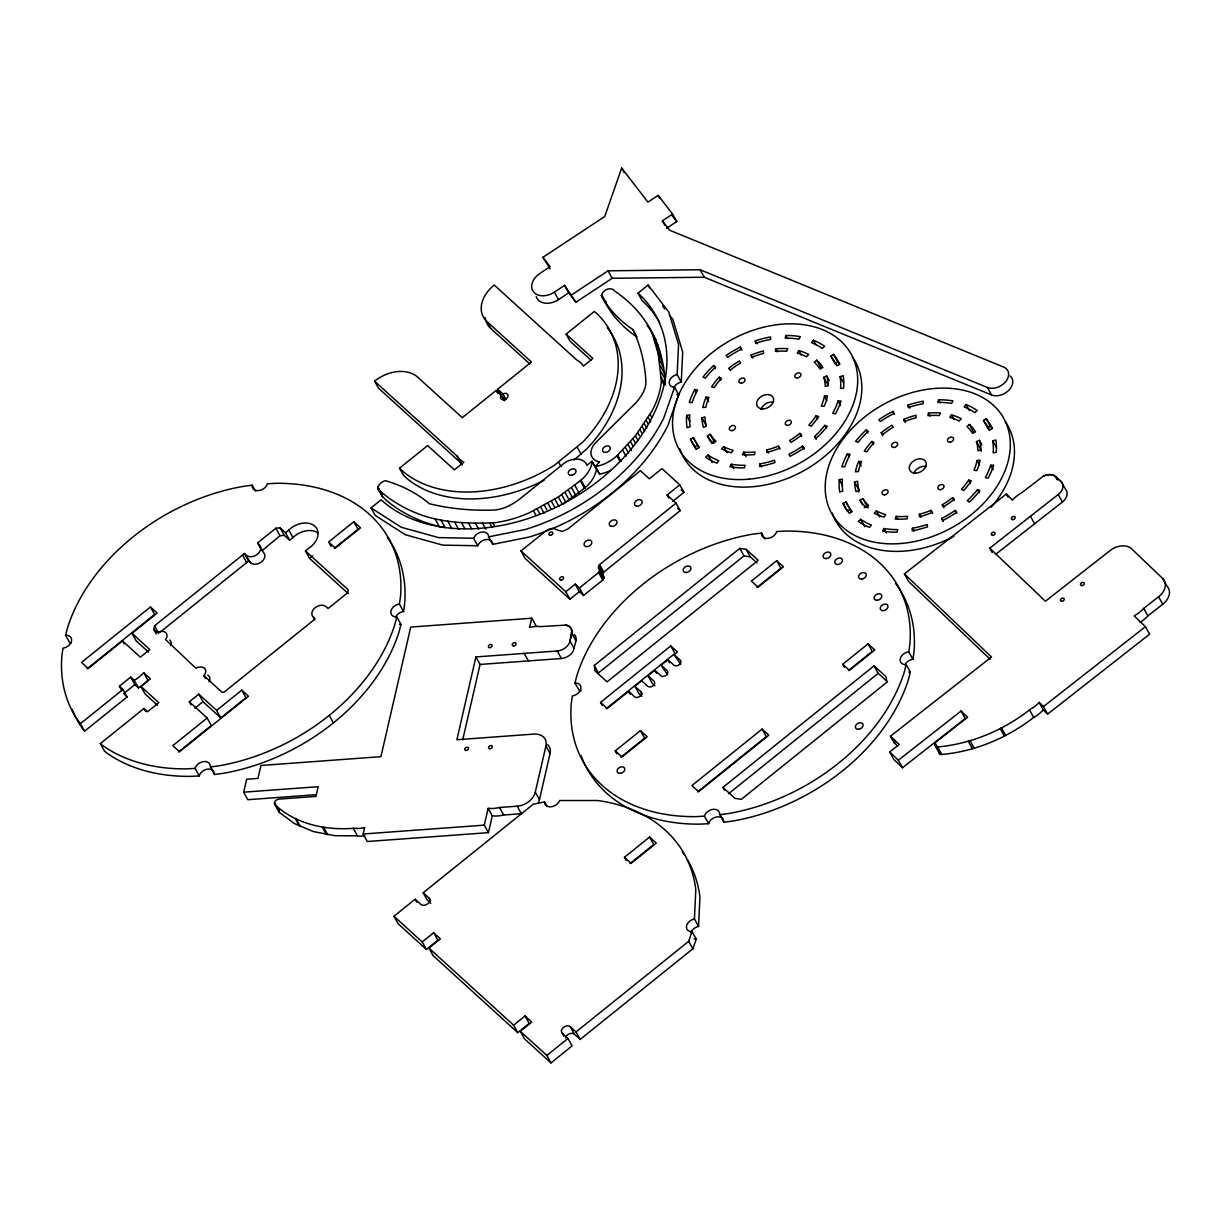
<?xml version="1.0" encoding="UTF-8"?>
<svg xmlns="http://www.w3.org/2000/svg" width="1231" height="1231" viewBox="0 0 1231 1231"><rect width="100%" height="100%" fill="white"/><g stroke="black" fill="none" stroke-linecap="round" stroke-linejoin="round"><path stroke-width="1.5" d="M71.29 642.859L69.736 642.828L65.582 635.304L67.536 627.764A180.249 129.224 -28.9 0 1 243.292 486.383L252.201 485.183L252.14 486.522A8.186 5.878 -28.9 0 0 258.525 490.615A8.186 5.878 -28.9 0 0 266.835 485.152L267.312 483.768L276.083 483.306A180.249 129.224 -28.9 0 1 400.49 596.589L399.413 604.052L397.767 604.375A8.186 5.878 -28.9 0 0 390.889 611.145A8.186 5.878 -28.9 0 0 395.259 616.839L396.828 616.869L400.967 624.394L399.029 631.934A180.249 129.224 -28.9 0 1 223.273 773.314L214.348 774.514L210.27 765.651A8.186 5.878 -28.9 0 0 203.884 761.558A8.186 5.878 -28.9 0 0 195.575 767.036L195.098 768.406L199.237 775.93L190.482 776.376A180.249 129.224 -28.9 0 1 107.112 753.249L104.45 751.125L100.311 743.616L143.919 708.517L147.489 711.764L158.784 702.686L140.95 686.452L150.428 678.835L143.719 672.726A29.282 20.989 -28.9 0 1 134.256 680.343L138.411 687.867A29.282 20.989 -28.9 0 0 147.874 680.251L143.719 672.726M214.348 774.514L214.409 773.176M579.401 591.634L583.602 595.465L602.775 580.032L603.944 577.708L598.466 567.26L599.62 564.567L676.034 503.125L667.125 495.016L679.774 484.845L661.97 468.611L649.322 478.782L640.412 470.673L567.953 528.945L562.244 531.484L556.52 529.73A8.186 5.863 -28.9 0 0 545.718 531.053L520.99 550.919L525.145 558.459L569.938 599.251L579.401 591.634L575.246 584.11L565.783 591.726L569.938 599.251M676.034 503.125L680.189 510.65L603.775 572.092L602.621 574.785L603.944 577.708M673.665 388.18A8.155 5.847 -28.9 0 1 681.282 382.041L677.142 374.547L678.558 344.618L668.741 311.951L648.091 285.053L638.012 293.147A167.139 119.822 -28.9 0 1 600.482 479.259A167.139 119.822 -28.9 0 1 381.118 499.801L371.039 507.911L375.178 515.404L405.276 534.716L442.76 545.118L477.766 545.764L478.613 544.102A8.125 5.816 -28.9 0 1 491.846 541.455M681.282 382.041L682.697 352.112L672.88 319.46L669.449 314.967M690.899 932.575A8.186 5.878 -28.9 0 1 698.562 926.404L694.438 918.926L695.807 889.798A180.249 129.224 -28.9 0 0 597.758 800.519L559.597 800.519A8.186 5.878 -28.9 0 1 550.934 806.828A8.186 5.878 -28.9 0 1 544.517 801.935L533.3 804.182L423.202 892.752L427.326 900.23L430.758 903.354M698.562 926.404L699.931 897.291A180.249 129.224 -28.9 0 0 687.421 859.715M581.232 690.714A8.186 5.878 -28.9 0 0 579.355 690.545L574.939 683.051L576.893 675.527A180.249 129.224 -28.9 0 1 752.649 534.146L761.497 533.115A8.186 5.878 -28.9 0 0 767.452 538.409A8.186 5.878 -28.9 0 0 776.407 532.423L776.653 531.53L785.44 531.069A180.249 129.224 -28.9 0 1 909.847 644.352L908.77 651.815L907.062 652.168A8.186 5.878 -28.9 0 0 900.23 658.954A8.186 5.878 -28.9 0 0 904.693 664.617L906.185 664.632L910.34 672.141L908.386 679.697A180.249 129.224 -28.9 0 1 732.63 821.077L723.72 822.277L719.627 813.414A8.186 5.878 -28.9 0 0 713.241 809.321A8.186 5.878 -28.9 0 0 704.932 814.784L704.455 816.168L708.61 823.693L699.839 824.139A180.249 129.224 -28.9 0 1 580.94 755.357M723.72 822.277L723.782 820.939M934.883 744.001L939.038 751.525C938.499 753.526 940.761 754.88 942.515 754.388C975.66 751.295 1007.466 737.8 1033.686 717.442L1029.531 709.918C1003.219 730.383 971.228 743.816 937.96 746.94C934.668 747.525 933.837 743.062 936.499 741.631L967.597 717.273L961.057 711.041L898.353 760.219L902.508 767.744L965.212 718.55L961.057 711.041M364.915 835.787A29.313 21.019 -28.9 0 1 357.405 835.88L353.266 828.34C325.553 830.402 295.655 824.17 274.913 804.643C273.282 802.043 276.498 799.211 279.022 799.104L315.952 796.411L318.183 786.686L243.661 792.179L246.631 779.254L257.956 778.423L260.941 765.497L380.933 756.665L410.723 627.071L531.838 618.208L535.993 625.717M278.975 809.29L279.237 812.352L294.548 823.616L313.366 831.556L334.786 835.68L357.421 835.864M759.742 463.949L759.527 466.487A83.57 59.919 -28.9 0 0 774.945 462.564L774.561 460.179A80.292 57.565 -28.9 0 1 759.742 463.949L761.404 466.949M912.371 528.222L912.156 530.761A83.57 59.919 -28.9 0 0 927.574 526.853L927.189 524.468A80.292 57.565 -28.9 0 1 912.371 528.222L914.033 531.223M592.357 461.64A32.006 22.943 -28.9 0 1 581.047 480.182L558.305 496.97L529.822 512.511A96.957 69.505 -28.9 0 1 494.431 522.76C470.057 523.775 444.93 523.067 421.633 515.112A201.776 144.658 -28.9 0 1 381.979 492.615C373.624 489.215 380.056 481.906 385.457 480.69A179.926 128.993 -28.9 0 1 429.327 503.71A252.863 181.28 -28.9 0 0 493.385 510.096C503.31 509.665 512.511 504.525 520.282 498.617L563.229 463.949A16.388 11.741 -28.9 0 1 586.618 464.379L586.91 465.395L592.003 461.302L599.574 474.12A32.006 22.943 -28.9 0 0 611.053 470.257M437.713 526.222L425.788 522.621A201.776 144.658 -28.9 0 1 386.134 500.14L382.364 496.432L380.517 491.015M395.628 616.962A8.186 5.878 -28.9 0 1 401.921 611.899L403.553 611.576L404.63 604.113A180.249 129.224 -28.9 0 0 387.303 537.224M904.954 664.786A8.186 5.878 -28.9 0 1 911.217 659.678L912.925 659.324L914.002 651.876A180.249 129.224 -28.9 0 0 895.583 583.509M156.291 633.98L153.798 629.472L154.521 625.825L244.492 553.473L250.632 562.813A8.34 5.986 -28.9 0 0 261.588 561.798A8.34 5.986 -28.9 0 0 263.465 552.504L257.664 542.871L275.867 528.222L280.099 527.822L285.484 532.731L289.639 540.255L292.963 537.578A18.511 13.264 -28.9 0 1 318.013 532.931M775.807 348.819L775.284 351.389A63.904 45.809 -28.9 0 1 786.655 351.281L787.763 348.696A67.182 48.163 -28.9 0 0 775.807 348.819L777.453 351.82M928.436 413.093L927.912 415.663A63.904 45.809 -28.9 0 1 939.284 415.555L940.392 412.97A67.182 48.163 -28.9 0 0 928.436 413.093L930.082 416.093M583.602 595.465L579.447 587.941L598.62 572.507L599.789 570.184L598.681 567.953M531.838 618.208L529.438 627.441A29.282 20.989 -28.9 0 1 540.824 626.61L565.968 625.071A11.494 8.248 -28.9 0 1 571.815 633.257L570.03 641.059A11.571 8.294 -28.9 0 1 557.228 650.984L475.905 656.939L456.87 739.723L533.746 734.107A16.388 11.741 -28.9 0 1 545.918 745.924L535.3 792.149A16.388 11.741 -28.9 0 1 517.189 806.197L499.524 807.49A29.282 20.989 -28.9 0 1 488.138 808.321L492.292 815.845L488.43 832.648L367.315 841.512L363.16 834.003L364.653 827.509A29.282 20.989 -28.9 0 1 357.882 828.494L357.205 828.525M462.718 739.893L480.059 664.448L475.905 656.939M488.43 832.648L484.275 825.139L488.138 808.321M538.162 803.058A16.388 11.741 -28.9 0 0 539.455 799.673L550.072 753.449A16.388 11.741 -28.9 0 0 547.733 744.632M480.059 664.448L561.382 658.508A11.571 8.294 -28.9 0 0 573.261 650.984L575.97 640.782A11.494 8.248 -28.9 0 0 574.338 634.596M396.828 616.869L394.874 624.409A180.249 129.224 -28.9 0 1 219.118 765.79L210.209 766.99M906.185 664.632L904.231 672.172A180.249 129.224 -28.9 0 1 728.475 813.553L719.566 814.753M785.932 335.509L785.116 338.11A80.292 57.565 -28.9 0 1 798.965 339.187L800.35 336.632A83.57 59.919 -28.9 0 0 785.932 335.509L787.594 338.525M938.576 399.798L937.745 402.383A80.292 57.565 -28.9 0 1 951.594 403.46L952.979 400.906A83.57 59.919 -28.9 0 0 938.576 399.798L940.222 402.799M666.51 228.32L676.742 221.565L672.603 214.086L658.17 195.375L647.952 202.13L621.67 168.078L604.729 216.533L542.902 257.341L550.119 268.835M199.237 775.93L199.73 774.545A8.186 5.878 -28.9 0 1 207.039 769.221A8.186 5.878 -28.9 0 1 213.963 771.683M677.142 374.547A8.155 5.847 -28.9 0 0 669.279 381.518A8.155 5.847 -28.9 0 0 674.573 387.273L663.74 418.078A180.249 129.224 -28.9 0 1 525.222 529.515L488.584 536.87A8.125 5.816 -28.9 0 0 483.214 531.961A8.125 5.816 -28.9 0 0 474.474 536.608L473.627 538.27L477.766 545.764M674.573 387.273L678.712 394.766L667.879 425.587A180.249 129.224 -28.9 0 1 529.361 537.008L492.723 544.364L488.584 536.87M708.61 823.693L709.087 822.308A8.186 5.878 -28.9 0 1 716.396 816.984A8.186 5.878 -28.9 0 1 723.336 819.446M692.099 931.698L696.223 939.176L692.853 948.793L580.155 1039.441L576.031 1031.947L688.714 941.3L691.853 931.713A8.186 5.878 -28.9 0 1 686.529 925.943A8.186 5.878 -28.9 0 1 694.438 918.926M743.616 452.146L742.508 454.731A67.182 48.163 -28.9 0 0 754.465 454.608L754.988 452.023A63.904 45.809 -28.9 0 1 743.616 452.146L746.094 456.655M896.245 516.42L895.137 519.005A67.182 48.163 -28.9 0 0 907.093 518.882L907.616 516.312A63.904 45.809 -28.9 0 1 896.245 516.42L897.891 519.436M601.313 295.486A179.926 128.993 -28.9 0 0 632.857 329.523L636.996 337.032A179.926 128.993 -28.9 0 1 605.467 303.011L601.313 295.486C603.313 289.7 610.807 285.807 615.469 291.655A201.776 144.658 -28.9 0 1 646.029 322.276C658.462 340.233 664.063 361.822 665.386 383.41M605.467 303.011L606.237 301.503M731.306 464.241L729.921 466.78A83.57 59.919 -28.9 0 0 744.324 467.903L745.14 465.318A80.292 57.565 -28.9 0 1 731.306 464.241L733.799 468.749M883.935 528.514L882.55 531.069A83.57 59.919 -28.9 0 0 896.953 532.177L897.768 529.592A80.292 57.565 -28.9 0 1 883.935 528.514L886.428 533.023M632.857 329.523A252.863 181.28 -28.9 0 1 645.921 381.472C646.229 389.688 640.874 396.982 635.719 402.952L595.804 442.529A16.388 11.741 -28.9 0 0 598.281 461.656L599.543 461.825L595.419 466.595A32.006 22.943 -28.9 0 0 616.962 455.793L635.427 435.759L651.891 411.123A96.957 69.505 -28.9 0 0 661.37 381.287L658.308 354.251L652.138 333.093M798.842 350.604L797.211 353.097A63.904 45.809 -28.9 0 1 806.52 356.79L808.644 354.482A67.182 48.163 -28.9 0 0 798.842 350.604L801.335 355.113M951.471 414.878L949.84 417.371A63.904 45.809 -28.9 0 1 959.149 421.064L961.273 418.755A67.182 48.163 -28.9 0 0 951.471 414.878L953.963 419.386M205.531 678.604L203.869 675.604L204.869 674.28A7.54 5.401 -28.9 0 0 204.238 668.079A7.54 5.401 -28.9 0 0 196.745 667.848L195.944 668.295L165.523 639.535A7.571 5.432 -28.9 0 0 165.585 632.503A7.571 5.432 -28.9 0 0 157.214 632.58L153.798 629.472M813.399 340.264L811.506 342.664A80.292 57.565 -28.9 0 1 822.262 348.419L824.585 346.234A83.57 59.919 -28.9 0 0 813.399 340.264L815.891 344.772M966.027 404.537L964.135 406.938A80.292 57.565 -28.9 0 1 974.89 412.693L977.214 410.523A83.57 59.919 -28.9 0 0 966.027 404.537L969.351 410.554M723.751 446.638L721.628 448.93A67.182 48.163 -28.9 0 0 731.414 452.823L733.061 450.331A63.904 45.809 -28.9 0 1 723.751 446.638L727.059 452.654M876.38 510.911L874.256 513.219A67.182 48.163 -28.9 0 0 884.043 517.097L885.689 514.604A63.904 45.809 -28.9 0 1 876.38 510.911L879.688 516.928M504.433 400.767L501.371 395.228L496.124 390.442L462.287 417.678L417.617 377.117A32.775 23.481 -28.9 0 0 374.593 381.164L457.147 456.147A29.282 20.973 -28.9 0 0 463.856 462.24L454.393 469.857L427.634 445.56L399.506 468.18L403.537 471.935A129.67 92.879 -28.9 0 0 554.427 465.256L583.017 441.883A129.655 92.864 -28.9 0 0 597.22 313.967L594.265 311.474L566.122 334.124L569.953 341.064L591.08 360.237M573.985 460.102L586.848 448.807A129.655 92.864 -28.9 0 0 607.283 327.723M558.305 496.97L562.459 504.495L585.202 487.707A32.006 22.943 -28.9 0 0 596.512 469.149L596.158 468.826M708.01 455.008L705.671 457.178A83.57 59.919 -28.9 0 0 716.873 463.164L718.766 460.748A80.292 57.565 -28.9 0 1 708.01 455.008L712.149 462.533M860.638 519.282L858.299 521.452A83.57 59.919 -28.9 0 0 869.501 527.437L871.394 525.037A80.292 57.565 -28.9 0 1 860.638 519.282L864.778 526.806M150.444 606.975L81.477 662.447L88.186 668.556L122.515 640.936L140.349 657.169L149.813 649.553L131.994 633.319L157.153 613.084L150.444 606.975L154.598 614.5L87.109 668.787M160.168 632.149L248.631 560.997L250.632 562.813M289.639 540.255L284.253 535.347L280.022 535.747L262.034 550.657L257.664 542.871M285.484 532.731L288.808 530.053A18.511 13.264 -28.9 0 1 314.859 526.222A18.511 13.264 -28.9 0 1 308.781 548.241L305.457 550.903L309.612 558.428L348.281 593.65M121.884 690.699L119.392 686.19L130.686 677.096L134.256 680.343M122.962 689.437L127.116 696.946L84.554 731.199L80.4 723.674L122.962 689.437L119.392 686.19M505.402 399.752L501.463 396.167L497.632 389.227L531.469 362.006L486.876 321.506A32.775 23.481 -28.9 0 1 494.216 285.038L576.708 359.96A29.282 20.973 -28.9 0 1 583.417 366.038L592.88 358.421L566.122 334.124M123.546 693.699L134.841 684.621L130.686 677.096M328.6 541.994L353.789 521.729L360.529 527.868L335.309 548.087L328.6 541.994L331.093 546.502M309.612 558.428L312.936 555.75M334.232 548.318L357.944 529.253L353.789 521.729M190.99 704.778L189.328 701.778L198.806 694.161L216.625 710.395L220.78 717.904L245.938 697.669L241.784 690.145L216.625 710.395M194.837 708.21L202.961 701.67L198.806 694.161M189.328 701.778L207.162 718.012L172.832 745.617L179.526 751.726L248.493 696.254L241.784 690.145M178.48 751.941L211.317 725.521L207.162 718.012M816.769 360.175L814.245 362.206A63.904 45.809 -28.9 0 1 820.077 369.146L822.908 367.469A67.182 48.163 -28.9 0 0 816.769 360.175L820.923 367.7M672.695 501.402L683.928 492.369L679.774 484.845M594.281 665.432L739.8 548.364L746.155 549.365L758.188 560.305L607.068 681.866L595.035 670.91L594.281 665.432L598.42 672.957L743.955 555.889L750.31 556.874L756.988 562.967M602.221 705.394L600.559 702.378L670.757 645.921L677.465 652.03L674.188 654.661L680.728 664.34M776.715 560.69L751.387 581.063L758.081 587.172L783.424 566.799L776.715 560.69L780.869 568.214L757.019 587.387M606.206 708.702L674.911 653.446L670.757 645.921M674.188 654.661L680.281 660.17A4.124 2.954 -28.9 0 1 679.481 664.448A4.124 2.954 -28.9 0 1 674.357 665.54L667.879 659.739L661.093 665.186L667.187 670.71A4.124 2.954 -28.9 0 1 666.386 674.988A4.124 2.954 -28.9 0 1 661.262 676.065L654.784 670.264L647.983 675.727L654.184 681.359A4.124 2.954 -28.9 0 1 653.138 685.652A4.124 2.954 -28.9 0 1 648.029 686.529L641.69 680.789L634.888 686.267L641.12 691.93A4.124 2.954 -28.9 0 1 639.997 696.223A4.124 2.954 -28.9 0 1 634.888 697.038L628.595 691.33L607.268 708.487L600.559 702.378M969.397 424.449L966.874 426.48A63.904 45.809 -28.9 0 1 972.705 433.42L975.537 431.742A67.182 48.163 -28.9 0 0 969.397 424.449L973.552 431.973M426.357 949.455L422.218 941.961L433.697 932.744L437.821 940.222L426.357 949.455L398.105 923.727L393.982 916.249L415.139 899.23L420.848 904.431A5.247 3.755 -28.9 0 0 427.726 903.785A5.247 3.755 -28.9 0 0 428.896 897.938L423.202 892.752M615.254 750.879L640.443 730.629L647.152 736.723L621.963 756.988L615.254 750.879L616.916 753.895M620.886 757.219L644.598 738.154L640.443 730.629M517.728 1032.655L513.604 1025.177L525.068 1015.944L529.192 1023.438L517.728 1032.655L433.05 955.548L428.927 948.07L440.39 938.853L433.697 932.744M762.112 729.106L691.914 785.563L698.623 791.671L768.806 735.199L762.112 729.106L766.267 736.615L697.562 791.887M842.727 664.248L868.055 643.875L874.764 649.968L849.436 670.356L842.727 664.248L844.389 667.248M848.374 670.572L872.21 651.399L868.055 643.875M624.425 857.299L649.614 837.034L656.292 843.127L631.103 863.377L624.425 857.299L626.071 860.284M722.951 787.378L874.056 665.833L886.089 676.773L886.859 682.266L741.324 799.334L734.969 798.334L722.951 787.378L724.597 790.394M630.041 863.577L653.738 844.512L649.614 837.034M728.598 793.703L878.211 673.342L874.056 665.833M576.031 1031.947L570.322 1026.762A5.247 3.755 -28.9 0 0 563.444 1027.408A5.247 3.755 -28.9 0 0 562.259 1033.24L567.968 1038.441L572.092 1045.919L550.965 1062.922L524.437 1038.764L520.298 1031.27L531.777 1022.053L525.068 1015.944M550.965 1062.922L546.841 1055.429L567.968 1038.441M990.124 659.231L908.555 581.417L904.4 573.892L1006.373 494L1012.328 500.094A29.282 20.989 -28.9 0 1 1021.915 492.585L1043.349 476.151A11.494 8.248 -28.9 0 1 1055.859 476.582L1061.107 481.583L1066.538 490.861A11.571 8.294 -28.9 0 1 1062.399 502.017L995.433 554.489M992.263 552.657L989.77 548.149L1058.245 494.493A11.571 8.294 -28.9 0 0 1061.107 481.583L1053.767 475.535A11.571 8.294 -28.9 0 0 1043.057 476.382M902.508 767.744L893.814 759.45L889.659 751.926L899.199 744.463L890.505 736.169L991.494 656.985L904.4 573.892M1033.255 707.548L1033.855 707.117A29.282 20.989 -28.9 0 0 1039.118 702.409L1043.273 709.933L1047.627 714.088L1149.6 634.196L1145.446 626.671L1134.151 615.9A29.282 20.989 -28.9 0 0 1143.737 608.391L1158.602 596.743A16.388 11.741 -28.9 0 0 1162.664 578.462L1131.597 548.826A16.388 11.741 -28.9 0 0 1110.147 550.519L1045.427 601.236L989.77 548.149M1140.075 622.363A29.313 21.019 -28.9 0 0 1147.892 615.9L1162.756 604.252A16.388 11.741 -28.9 0 0 1166.819 585.971L1162.664 578.462M1047.627 714.088L1043.473 706.563L1145.446 626.671M830.817 356.205L833.51 354.359A83.57 59.919 -28.9 0 1 839.788 364.284L836.865 365.761A80.292 57.565 -28.9 0 0 830.817 356.205L834.972 363.73L837.649 361.868L833.51 354.359M983.446 420.494L986.139 418.632A83.57 59.919 -28.9 0 1 992.417 428.573L989.493 430.034A80.292 57.565 -28.9 0 0 983.446 420.494L987.601 428.003A80.292 57.565 -28.9 0 1 989.355 430.25M987.601 428.003L990.278 426.157L986.139 418.632M542.902 257.341L550.119 266.696L539.886 273.451A16.388 11.741 -28.9 0 0 533.469 291.809A16.388 11.741 -28.9 0 0 554.335 292.162L564.552 285.407L575.908 302.241L612.176 278.298L704.255 277.237L991.54 394.951A13.926 9.971 -28.9 0 0 1012.651 383.318L1012.713 380.533A13.926 9.971 -28.9 0 0 1010.22 376.009M664.863 225.319L662.386 220.841L672.603 214.086M536.208 296.548A16.388 11.741 -28.9 0 0 558.459 299.641L568.691 292.886L564.552 285.407M571.769 294.763L608.037 270.82L700.131 269.758L987.416 387.473L991.54 394.951M497.632 389.227L502.987 393.951A4.047 2.893 -28.9 0 1 506.726 393.628L507.849 394.689A4.047 2.893 -28.9 0 1 503.571 399.736A4.047 2.893 -28.9 0 1 501.371 395.228M707.363 435.959L710.179 434.281A63.904 45.809 -28.9 0 0 716.011 441.221L713.503 443.237A67.182 48.163 -28.9 0 1 707.363 435.959L710.687 441.975M711.518 443.468L714.334 441.806L710.179 434.281M859.992 500.232L862.808 498.555A63.904 45.809 -28.9 0 0 868.655 505.495L866.132 507.526A67.182 48.163 -28.9 0 1 859.992 500.232L862.485 504.741M864.147 507.757L866.963 506.079A63.904 45.809 -28.9 0 0 868.224 507.941M690.483 439.128L693.407 437.667A80.292 57.565 -28.9 0 0 699.439 447.207L696.761 449.069A83.57 59.919 -28.9 0 1 690.483 439.128L694.623 446.653A83.57 59.919 -28.9 0 0 695.93 449.284M694.623 446.653L697.562 445.191A80.292 57.565 -28.9 0 0 698.808 447.715M843.112 503.402L846.036 501.94A80.292 57.565 -28.9 0 0 852.067 511.481L849.39 513.342A83.57 59.919 -28.9 0 1 843.112 503.402L847.251 510.927L850.19 509.465A80.292 57.565 -28.9 0 0 851.437 511.988M826.817 376.071A67.182 48.163 -28.9 0 1 828.371 385.672L825.278 386.442A63.904 45.809 -28.9 0 0 823.816 377.332L826.817 376.071L829.309 380.594M979.445 440.344A67.182 48.163 -28.9 0 1 980.999 449.946L977.906 450.731A63.904 45.809 -28.9 0 0 976.445 441.606L979.445 440.344L981.938 444.868M840.142 376.686L843.204 375.655A83.57 59.919 -28.9 0 1 843.62 388.042L840.542 388.565A80.292 57.565 -28.9 0 0 840.142 376.686L843.466 382.703M992.771 440.96L995.833 439.944A83.57 59.919 -28.9 0 1 996.248 452.316L993.171 452.854A80.292 57.565 -28.9 0 0 992.771 440.96L996.094 446.976M701.901 417.755L704.978 416.97A63.904 45.809 -28.9 0 0 706.456 426.095L703.44 427.342A67.182 48.163 -28.9 0 1 701.901 417.755L706.055 425.28M854.529 482.029L857.607 481.244A63.904 45.809 -28.9 0 0 859.084 490.369L856.068 491.631A67.182 48.163 -28.9 0 1 854.529 482.029L858.684 489.553A67.182 48.163 -28.9 0 0 858.838 492.031M686.652 415.386L689.729 414.847A80.292 57.565 -28.9 0 0 690.129 426.742L687.067 427.757A83.57 59.919 -28.9 0 1 686.652 415.386L689.96 421.402M839.28 479.659L842.358 479.121A80.292 57.565 -28.9 0 0 842.758 491.015L839.696 492.031A83.57 59.919 -28.9 0 1 839.28 479.659L842.604 485.676M574.939 683.051L575.2 683.02A8.186 5.878 -28.9 0 1 580.94 688.483A8.186 5.878 -28.9 0 1 573.354 695.73L572.369 695.869L571.276 703.347A180.249 129.224 -28.9 0 0 695.684 816.63L704.455 816.168M824.447 396.151L827.478 395.874A67.182 48.163 -28.9 0 1 824.201 406.307L821.323 406.076A63.904 45.809 -28.9 0 0 824.447 396.151L826.94 400.675M977.075 460.44L980.107 460.148A67.182 48.163 -28.9 0 1 976.829 470.581L973.952 470.365A63.904 45.809 -28.9 0 0 977.075 460.44L979.568 464.949M696.223 939.176L695.992 939.191A8.186 5.878 -28.9 0 1 694.161 938.945M316.613 794.626L247.816 799.704L243.661 792.179M492.292 815.845A29.313 21.019 -28.9 0 0 503.679 815.014L521.329 813.722L517.189 806.197M363.16 834.003L484.275 825.139M195.098 768.406L186.327 768.867A180.249 129.224 -28.9 0 1 102.958 745.724L100.311 743.616M838.034 400.967L841.019 400.937A83.57 59.919 -28.9 0 1 835.495 413.862L832.741 413.385A80.292 57.565 -28.9 0 0 838.034 400.967L840.527 405.476M990.663 465.241L993.648 465.21A83.57 59.919 -28.9 0 1 988.124 478.136L985.369 477.659A80.292 57.565 -28.9 0 0 990.663 465.241L993.155 469.75M908.832 672.126L910.34 672.141M473.627 538.27L438.621 537.624L401.137 527.222L371.039 507.911M399.413 624.363L400.967 624.394M65.582 635.304L67.151 635.334A8.186 5.878 -28.9 0 1 71.521 641.028A8.186 5.878 -28.9 0 1 64.627 647.798L62.996 648.121L61.919 655.584A180.249 129.224 -28.9 0 0 76.214 717.95L80.4 723.674M706.055 397.121L708.948 397.336A63.904 45.809 -28.9 0 0 705.825 407.261L702.778 407.553A67.182 48.163 -28.9 0 1 706.055 397.121L708.548 401.629M858.684 461.394L861.577 461.61A63.904 45.809 -28.9 0 0 858.453 471.535L855.407 471.827A67.182 48.163 -28.9 0 1 858.684 461.394L861.177 465.903M443.729 527.468L439.405 526.73L435.251 519.205M694.761 389.55L697.531 390.027A80.292 57.565 -28.9 0 0 692.222 402.46L689.252 402.491A83.57 59.919 -28.9 0 1 694.761 389.55L696.423 392.566M847.39 453.839L850.159 454.316A80.292 57.565 -28.9 0 0 844.851 466.734L841.881 466.764A83.57 59.919 -28.9 0 1 847.39 453.839L849.051 456.839M816.045 415.832L818.661 416.555A67.182 48.163 -28.9 0 1 811.044 426.249L808.813 425.049A63.904 45.809 -28.9 0 0 816.045 415.832L817.707 418.848M968.674 480.121L971.29 480.844A67.182 48.163 -28.9 0 1 963.673 490.523L961.442 489.323A63.904 45.809 -28.9 0 0 968.674 480.121L970.336 483.121M824.847 425.357L827.278 426.326A83.57 59.919 -28.9 0 1 816.661 437.836L814.645 436.42A80.292 57.565 -28.9 0 0 824.847 425.357L826.509 428.373M977.476 489.63L979.907 490.6A83.57 59.919 -28.9 0 1 969.289 502.125L967.274 500.694A80.292 57.565 -28.9 0 0 977.476 489.63L979.137 492.646M871.84 441.452L874.087 442.652A63.904 45.809 -28.9 0 0 866.855 451.854L864.239 451.131A67.182 48.163 -28.9 0 1 871.84 441.452L873.502 444.453M719.212 377.178L721.458 378.379A63.904 45.809 -28.9 0 0 714.226 387.58L711.61 386.857A67.182 48.163 -28.9 0 1 719.212 377.178L720.874 380.179M866.224 429.85L868.24 431.265A80.292 57.565 -28.9 0 0 858.053 442.344L855.622 441.375A83.57 59.919 -28.9 0 1 866.224 429.85L867.886 432.866M713.595 365.576L715.611 366.992A80.292 57.565 -28.9 0 0 705.425 378.055L702.993 377.101A83.57 59.919 -28.9 0 1 713.595 365.576L715.257 368.592M881.211 432.712L882.996 434.328A63.904 45.809 -28.9 0 1 893.244 427.234L891.983 425.249A67.182 48.163 -28.9 0 0 881.211 432.712L882.873 435.712M952.517 497.647L954.302 499.263A67.182 48.163 -28.9 0 1 943.531 506.726L942.269 504.741A63.904 45.809 -28.9 0 0 952.517 497.647L954.179 500.648M799.888 433.358L801.673 434.989A67.182 48.163 -28.9 0 1 790.902 442.452L789.64 440.467A63.904 45.809 -28.9 0 0 799.888 433.358L801.55 436.374M681.189 489.876L683.928 492.369M878.211 673.342L887.566 681.866M486.876 321.506L490.707 328.431L529.73 363.868M677.65 508.326L680.189 510.65M462.271 464.903A29.282 20.973 -28.9 0 1 460.979 463.071L378.425 388.104L374.593 381.164M575.246 584.11L579.447 587.941M667.633 674.88L661.093 665.186M520.99 550.919L565.783 591.726M305.457 550.903L348.265 589.895L347.696 592.757L328.046 608.499L326.061 606.683A8.34 5.986 -28.9 0 0 315.105 607.699A8.34 5.986 -28.9 0 0 313.228 616.993L314.89 619.993M313.228 616.993L314.921 618.531L313.197 620.501L224.165 692.114L222.072 692.33L203.869 675.604M570.322 1026.762L574.446 1034.24L580.155 1039.441M148.489 652.076L136.133 640.828L131.994 633.319M202.961 701.67L220.78 717.904M393.982 916.249L422.218 941.961M428.927 948.07L513.604 1025.177M520.298 1031.27L546.841 1055.429M134.841 684.621L138.411 687.867M157.445 705.209L145.104 693.976L140.95 686.452M124.731 694.792L127.116 696.946M641.859 696.346L639.043 693.792L634.888 686.267M654.923 685.805L652.138 683.251L647.983 675.727M1039.118 702.409L1043.473 706.563M894.629 743.647L890.505 736.169L897.137 746.063M889.659 751.926L898.353 760.219M955.179 510.434L956.702 512.25A83.57 59.919 -28.9 0 1 942.623 520.59L941.638 518.451A80.292 57.565 -28.9 0 0 955.179 510.434L956.841 513.435M802.55 446.161L804.074 447.976A83.57 59.919 -28.9 0 1 789.994 456.316L789.009 454.177A80.292 57.565 -28.9 0 0 802.55 446.161L804.212 449.161M672.295 215.81L676.742 221.565M662.386 220.841L669.602 230.197L1003.711 367.1A13.926 9.971 -28.9 0 1 1008.574 373.055L1008.528 375.84A13.926 9.971 -28.9 0 1 987.416 387.473M568.691 292.886L575.908 302.241M662.555 305.996L664.848 308.996M84.554 731.199L80.369 725.474A180.249 129.224 -28.9 0 1 72.214 709.302M656.292 340.602L650.183 329.785A201.776 144.658 -28.9 0 0 647.137 325.415M1158.602 596.743L1162.756 604.252M1143.737 608.391L1147.892 615.9M1055.859 476.582L1057.521 479.582M1055.613 476.766L1057.275 479.782M1058.245 494.493L1062.399 502.017M1030.455 516.266L1034.609 523.79M1006.373 494L1008.035 497.016M976.445 441.606L980.584 449.115A63.904 45.809 -28.9 0 1 981.169 451.331M907.939 405.122L908.324 407.507A80.292 57.565 -28.9 0 1 923.142 403.753L923.358 401.214A83.57 59.919 -28.9 0 0 907.939 405.122L909.601 408.138M903.754 419.356L904.446 421.618A63.904 45.809 -28.9 0 1 916.141 417.724L916.064 415.247A67.182 48.163 -28.9 0 0 903.754 419.356L905.416 422.356M892.906 411.385L893.875 413.524A80.292 57.565 -28.9 0 0 880.35 421.541L878.811 419.725A83.57 59.919 -28.9 0 1 892.906 411.385L894.568 414.385M942.269 504.741L943.931 507.757M941.638 518.451L943.3 521.467M931.082 510.357L931.759 512.619A67.182 48.163 -28.9 0 1 919.465 516.728L919.372 514.25A63.904 45.809 -28.9 0 0 931.082 510.357L932.744 513.358M919.372 514.25L921.034 517.266M823.816 377.332L827.955 384.841M1005.696 735.369L1001.542 727.844L1000.172 728.567L1004.327 736.092M862.808 498.555L866.963 506.079M814.645 436.42L816.307 439.436M846.036 501.94L850.19 509.465M755.311 340.849L755.696 343.234A80.292 57.565 -28.9 0 1 770.514 339.479L770.729 336.94A83.57 59.919 -28.9 0 0 755.311 340.849L756.973 343.864M974.167 748.171L970.028 740.662L968.289 741.154L972.444 748.663M751.125 355.067L751.802 357.344A63.904 45.809 -28.9 0 1 763.512 353.435L763.435 350.973A67.182 48.163 -28.9 0 0 751.125 355.067L752.787 358.083M700.131 269.758L704.255 277.237M658.17 195.375L659.831 198.376M908.77 651.815L912.925 659.324M740.277 347.096L741.247 349.25A80.292 57.565 -28.9 0 0 727.721 357.267L726.182 355.451A83.57 59.919 -28.9 0 1 740.277 347.096L741.939 350.112M778.454 446.068L779.131 448.346A67.182 48.163 -28.9 0 1 766.836 452.454L766.744 449.977A63.904 45.809 -28.9 0 0 778.454 446.068L780.115 449.084M621.67 168.078L624.148 172.571M937.653 746.955L941.792 754.465M935.191 743.155L937.683 747.663M937.006 746.909L941.146 754.418M936.16 746.648L940.315 754.172M934.821 744.832L939.638 753.726M766.744 449.977L768.406 452.993M648.091 285.053L649.753 288.054M638.012 293.147L642.151 300.656A167.139 119.822 -28.9 0 1 659.57 322.384M653.815 337.725L657.954 345.249M761.543 532.946L764.866 538.963M655.523 343.157L659.678 350.681M657.031 348.665L661.17 356.19M658.308 354.251L662.463 361.776M659.385 359.929L663.54 367.454M608.037 270.82L612.176 278.298M660.262 365.669L664.401 373.193M660.909 371.485L665.063 378.994M661.339 377.348L665.494 384.872M693.407 437.667L697.562 445.191M661.432 380.025L663.924 384.549M746.155 549.365L750.31 556.874M601.667 294.732L605.821 302.241M739.8 548.364L743.955 555.889M650.076 414.278L651.738 417.294M648.229 417.417L650.722 421.925M646.29 420.525L647.952 423.541M644.275 423.618L646.767 428.142M642.182 426.695L644.675 431.204M640.012 429.742L641.659 432.758M637.75 432.758L639.412 435.774M635.427 435.759L637.92 440.267M667.125 495.016L668.787 498.016M554.335 292.162L558.459 299.641M633.026 438.728L635.519 443.237M630.549 441.652L633.042 446.161M628.01 444.545L631.334 450.561M625.394 447.407L628.718 453.423M622.717 450.238L626.025 456.255M617.593 455.208L620.916 461.225M617.346 455.424L620.67 461.44M616.962 455.793L619.455 460.302M595.419 466.595L599.574 474.12M592.003 461.302L595.327 467.318M577.293 447.453L581.124 454.377M581.047 480.182L585.202 487.707M580.647 480.521L584.787 488.045M580.401 480.736L584.556 488.261M574.8 485.353L578.955 492.877M558.705 462.333L561.013 466.487M667.879 659.739L669.541 662.74M571.599 487.784L575.754 495.308M568.353 490.169L572.507 497.693M565.044 492.492L569.199 500.017M561.705 494.754L565.86 502.279M599.62 564.567L603.775 572.092M599.02 565.291L603.175 572.815M598.789 565.675L602.944 573.215M598.512 566.475L602.667 574.015M502.894 394.012L505.956 399.552M598.466 567.26L603.852 576.97M654.784 670.264L656.446 673.28M599.62 570.984L603.775 578.508M599.22 571.769L603.375 579.293M598.62 572.507L602.775 580.032M496.124 390.442L497.647 393.228M554.873 499.124L559.028 506.649M551.396 501.232L554.719 507.249M547.887 503.264L551.211 509.28M544.333 505.233L546.826 509.742M540.748 507.141L544.071 513.158M640.52 691.391L642.182 694.407M537.147 508.988L539.624 513.496M533.5 510.773L535.993 515.281M628.595 691.33L630.257 694.33M571.815 633.257L575.97 640.782M574.169 648.583L570.03 641.059L571.692 630.995A11.571 8.294 -28.9 0 0 565.614 625.102M457.147 456.147L460.979 463.071M492.923 522.929L494.585 525.929M489.676 523.067L492.169 527.576M557.228 650.984L561.382 658.508M482.521 523.206L485.845 529.222M475.428 523.144L478.736 529.161M468.395 522.929L471.704 528.945M461.425 522.513L464.749 528.53M688.714 941.3L692.853 948.793M454.547 521.913L458.701 529.438M524.221 653.399L528.376 660.924M447.745 521.144L451.885 528.668M441.021 520.19L445.176 527.714M399.506 468.18L403.337 475.12L407.369 478.874A129.67 92.879 -28.9 0 0 544.04 480.275M545.918 745.924L550.072 753.449M377.902 486.937L382.056 494.462M377.84 487.368L381.995 494.877M377.84 487.784L382.595 496.739M378.04 488.553L382.364 496.432M544.517 801.935L547.01 806.413M535.3 792.149L539.455 799.673M399.413 604.052L403.553 611.576M499.524 807.49L503.679 815.014M288.808 530.053L292.963 537.578M562.259 1033.24L563.921 1036.24M280.099 527.822L284.253 535.347M252.201 485.183L255.525 491.2M275.867 528.222L280.022 535.747M244.492 553.473L248.631 560.997M242.507 555.012L246.662 562.521M329.246 715.365L333.401 722.889M428.896 897.938L430.558 900.938M415.139 899.23L416.786 902.231M327.708 834.664L323.553 827.14L322.214 826.955L326.369 834.48M300.718 826.632L295.286 818.477L299.425 826.001M274.498 802.627L278.652 810.136M274.436 803.443L279.068 812.168M154.521 625.825L158.676 633.35M122.515 640.936L124.177 643.936M143.919 708.517L145.581 711.533M852.621 357.313A98.326 70.49 -28.9 0 1 801.227 472.089A98.326 70.49 -28.9 0 1 679.681 448.838M761.035 409.415A9.048 6.478 -28.9 0 1 773.483 402.26M837.649 361.868A83.57 59.919 -28.9 0 1 839.48 364.207M1005.25 421.587A98.326 70.49 -28.9 0 1 991.032 507.264M953.856 536.362A98.326 70.49 -28.9 0 1 832.31 513.112M913.664 473.689A9.048 6.478 -28.9 0 1 926.112 466.534M990.278 426.157A83.57 59.919 -28.9 0 1 992.109 428.48M169.724 640.028A7.571 5.432 -28.9 0 1 170.617 645.536M207.777 675.188A7.54 5.401 -28.9 0 1 209.008 681.805M259.31 544.979A8.34 5.986 -28.9 0 1 257.433 554.273A8.34 5.986 -28.9 0 1 246.477 555.304M682.22 851.837A180.249 129.224 -28.9 0 1 684.405 854.93M565.552 1037.933A5.247 3.755 -28.9 0 1 569.322 1033.84A5.247 3.755 -28.9 0 1 574.446 1034.24M1043.288 709.933A29.313 21.019 -28.9 0 1 1033.701 717.458M1032.917 707.594A29.298 20.742 -29 0 1 1029.439 709.764M356.99 828.371A29.298 20.804 -28.2 0 1 353.328 828.201M490.707 328.431A32.775 23.481 -28.9 0 1 485.168 317.613M678.712 394.766A8.155 5.847 -28.9 0 1 676.896 394.52M492.538 542.809A8.125 5.816 -28.9 0 1 492.723 544.364M730.368 370.054L728.583 368.438A67.182 48.163 -28.9 0 1 739.354 360.975L740.616 362.96A63.904 45.809 -28.9 0 0 730.368 370.054M749.34 479.136A98.326 70.49 -28.9 0 0 852.021 355.728A98.326 70.49 -28.9 0 0 694.022 370.269A98.326 70.49 -28.9 0 0 749.34 479.136M763.005 408.877A9.048 6.478 -28.9 0 0 773.345 397.967A9.048 6.478 -28.9 0 0 759.065 398.29A9.048 6.478 -28.9 0 0 763.005 408.877M741.462 383.18A3.278 2.354 -28.9 0 0 744.847 379.056A3.278 2.354 -28.9 0 0 739.569 379.579A3.278 2.354 -28.9 0 0 741.462 383.18M731.891 430.619A3.278 2.354 -28.9 0 0 735.276 426.495A3.278 2.354 -28.9 0 0 729.998 427.019A3.278 2.354 -28.9 0 0 731.891 430.619M787.809 425.387A3.278 2.354 -28.9 0 0 791.194 421.264A3.278 2.354 -28.9 0 0 785.917 421.787A3.278 2.354 -28.9 0 0 787.809 425.387M797.38 377.948A3.278 2.354 -28.9 0 0 800.765 373.824A3.278 2.354 -28.9 0 0 795.488 374.347A3.278 2.354 -28.9 0 0 797.38 377.948M901.969 543.41A98.326 70.49 -28.9 0 0 1004.65 420.002A98.326 70.49 -28.9 0 0 846.651 434.543A98.326 70.49 -28.9 0 0 901.969 543.41M915.633 473.15A9.048 6.478 -28.9 0 0 925.974 462.24A9.048 6.478 -28.9 0 0 911.694 462.564A9.048 6.478 -28.9 0 0 915.633 473.15M894.091 447.469A3.278 2.354 -28.9 0 0 897.476 443.329A3.278 2.354 -28.9 0 0 892.198 443.852A3.278 2.354 -28.9 0 0 894.091 447.469M884.52 494.908A3.278 2.354 -28.9 0 0 887.905 490.769A3.278 2.354 -28.9 0 0 882.627 491.307A3.278 2.354 -28.9 0 0 884.52 494.908M940.438 489.661A3.278 2.354 -28.9 0 0 943.823 485.537A3.278 2.354 -28.9 0 0 938.545 486.06A3.278 2.354 -28.9 0 0 940.438 489.661M950.009 442.221A3.278 2.354 -28.9 0 0 953.394 438.098A3.278 2.354 -28.9 0 0 948.116 438.621A3.278 2.354 -28.9 0 0 950.009 442.221M1061.907 601.313A2.031 1.462 -28.9 0 0 1064.138 598.805A2.031 1.462 -28.9 0 0 1060.891 598.989A2.031 1.462 -28.9 0 0 1061.907 601.313M1081.987 585.587A2.031 1.462 -28.9 0 0 1084.203 583.079A2.031 1.462 -28.9 0 0 1080.972 583.263A2.031 1.462 -28.9 0 0 1081.987 585.587M992.786 535.362A2.031 1.462 -28.9 0 0 995.002 532.869A2.031 1.462 -28.9 0 0 991.771 533.054A2.031 1.462 -28.9 0 0 992.786 535.362M1012.867 519.62A2.031 1.462 -28.9 0 0 1015.098 517.128A2.031 1.462 -28.9 0 0 1011.851 517.312A2.031 1.462 -28.9 0 0 1012.867 519.62M466.21 750.479A2.031 1.462 -28.9 0 0 468.457 747.986A2.031 1.462 -28.9 0 0 465.21 748.156A2.031 1.462 -28.9 0 0 466.21 750.479M490.046 748.74A2.031 1.462 -28.9 0 0 492.292 746.248A2.031 1.462 -28.9 0 0 489.061 746.417A2.031 1.462 -28.9 0 0 490.046 748.74M489.846 647.629A2.031 1.462 -28.9 0 0 492.092 645.136A2.031 1.462 -28.9 0 0 488.861 645.306A2.031 1.462 -28.9 0 0 489.846 647.629M513.712 645.89A2.031 1.462 -28.9 0 0 515.943 643.382A2.031 1.462 -28.9 0 0 512.712 643.551A2.031 1.462 -28.9 0 0 513.712 645.89M636.442 506.079A4.124 2.954 -28.9 0 0 642.213 501.925A4.124 2.954 -28.9 0 0 636.319 500.663A4.124 2.954 -28.9 0 0 636.442 506.079M611.238 526.329A4.124 2.954 -28.9 0 0 617.008 522.175A4.124 2.954 -28.9 0 0 611.115 520.913A4.124 2.954 -28.9 0 0 611.238 526.329M586.048 546.579A4.124 2.954 -28.9 0 0 591.819 542.425A4.124 2.954 -28.9 0 0 585.925 541.163A4.124 2.954 -28.9 0 0 586.048 546.579M561.259 580.063A2.093 1.508 -28.9 0 0 563.444 577.416A2.093 1.508 -28.9 0 0 560.074 577.739A2.093 1.508 -28.9 0 0 561.259 580.063M550.534 535.285A2.093 1.508 -28.9 0 0 552.719 532.654A2.093 1.508 -28.9 0 0 549.349 532.977A2.093 1.508 -28.9 0 0 550.534 535.285M571.492 475.32A4.124 2.954 -28.9 0 0 575.785 470.119A4.124 2.954 -28.9 0 0 569.137 470.765A4.124 2.954 -28.9 0 0 571.492 475.32M605.267 452.439A4.124 2.954 -28.9 0 0 610.176 447.576A4.124 2.954 -28.9 0 0 603.729 447.484A4.124 2.954 -28.9 0 0 605.267 452.439M858.592 729.275A4.124 2.954 -28.9 0 0 862.9 724.105A4.124 2.954 -28.9 0 0 856.268 724.705A4.124 2.954 -28.9 0 0 858.592 729.275M686.39 572.477A4.124 2.954 -28.9 0 0 690.714 567.306A4.124 2.954 -28.9 0 0 684.067 567.906A4.124 2.954 -28.9 0 0 686.39 572.477M876.78 600.313A4.124 2.954 -28.9 0 0 881.765 595.496A4.124 2.954 -28.9 0 0 875.349 595.327A4.124 2.954 -28.9 0 0 876.78 600.313M882.673 610.638A4.124 2.954 -28.9 0 0 887.966 606.037A4.124 2.954 -28.9 0 0 881.719 605.467A4.124 2.954 -28.9 0 0 882.673 610.638M826.109 558.597A4.124 2.954 -28.9 0 0 830.663 553.535A4.124 2.954 -28.9 0 0 824.093 553.873A4.124 2.954 -28.9 0 0 826.109 558.597M837.526 564.506A4.124 2.954 -28.9 0 0 842.419 559.628A4.124 2.954 -28.9 0 0 835.972 559.566A4.124 2.954 -28.9 0 0 837.526 564.506M861.762 579.062A4.108 2.939 -28.9 0 0 866.039 573.908A4.108 2.939 -28.9 0 0 859.438 574.523A4.108 2.939 -28.9 0 0 861.762 579.062M620.27 773.33A4.124 2.954 -28.9 0 0 624.579 768.144A4.124 2.954 -28.9 0 0 617.931 768.76A4.124 2.954 -28.9 0 0 620.27 773.33"/></g></svg>
